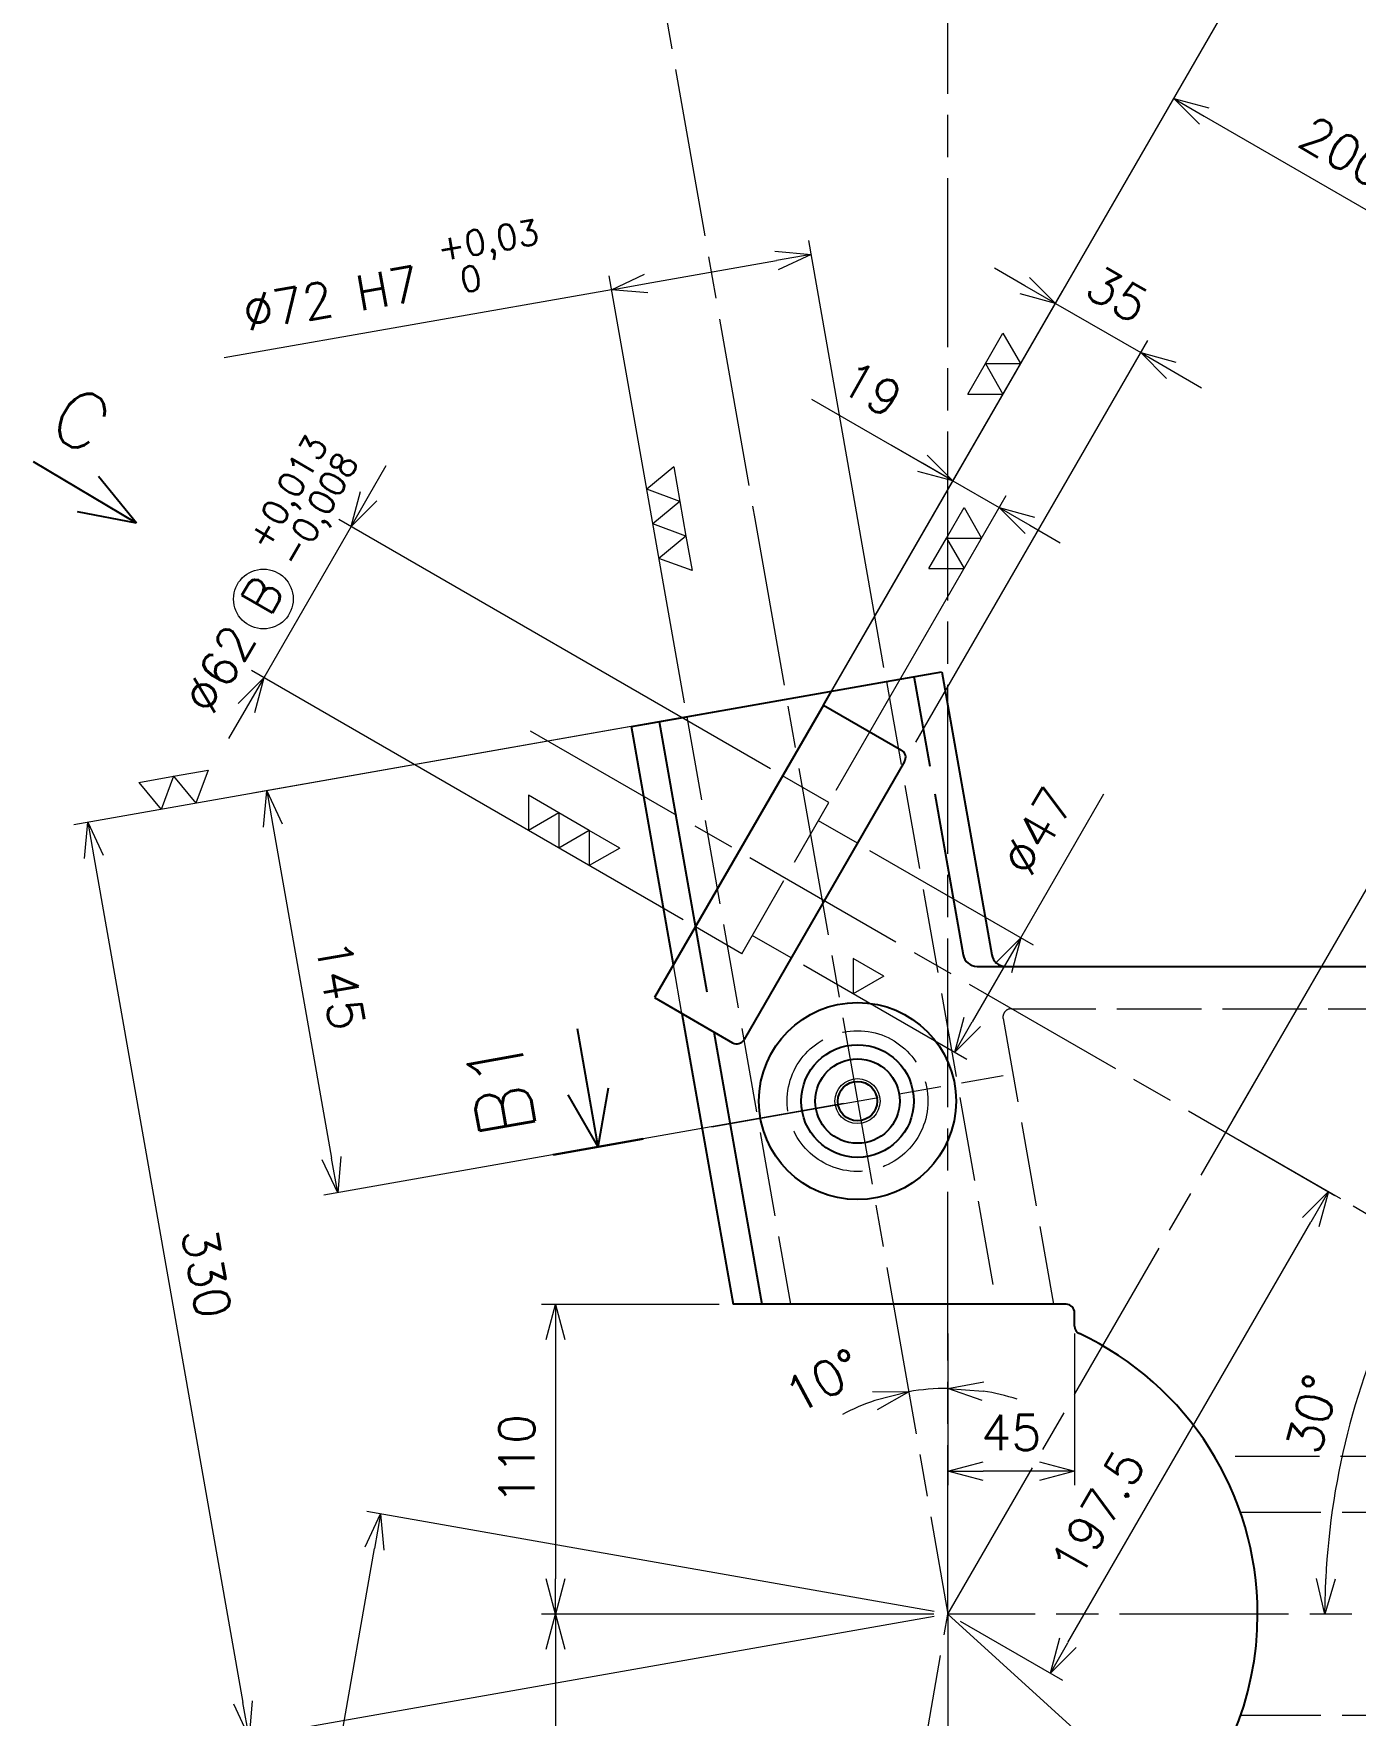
# Model space of a CAD drawing. Header units: millimetres. Extents: x 0 to 4205, y 0 to 2970.
# Drawn here: x 1727 to 2197, y 1604 to 2202 of the extents above; entities that cross this region are included whole.
import ezdxf

# ---------------------------------------------------------------- set-up
doc = ezdxf.new("R2010")
doc.units = ezdxf.units.MM
doc.header["$LTSCALE"] = 5
doc.linetypes.add('AM_ISO02W050', pattern=[7.5, 6, -1.5])
doc.linetypes.add('AM_ISO08W050', pattern=[18, 12, -1.5, 3, -1.5])
doc.layers.get('0').update_dxf_attribs({"lineweight": 0})
doc.layers.get('Defpoints').update_dxf_attribs({"lineweight": 0})
for name, color, linetype, lineweight in [('AM_0', 7, 'Continuous', 25), ('AM_3', 6, 'AM_ISO02W050', 13), ('AM_4', 4, 'Continuous', 13), ('AM_5', 3, 'Continuous', 13), ('AM_6', 2, 'Continuous', 13), ('AM_7', 4, 'AM_ISO08W050', 13), ('AM_BOR', 132, 'Continuous', 30)]:
    doc.layers.add(name, color=color, linetype=linetype, lineweight=lineweight)
doc.styles.get("Standard").update_dxf_attribs({"font": 'romans.shx', "bigfont": 'japanese.shx'})
doc.dimstyles.new('AM_JIS', dxfattribs={"dimtxt": 2.5, "dimasz": 2.5, "dimexe": 1, "dimexo": 1, "dimgap": 1.5, "dimtad": 3, "dimdec": 3, "dimdsep": 46, "dimtxsty": 'Standard', "dimblk": 'OPEN30', "dimcen": 0, "dimclrd": 256, "dimclre": 256, "dimclrt": 2, "dimadec": 0, "dimazin": 2, "dimtp": 0.1, "dimtm": 0.1, "dimtfac": 0.71, "dimtdec": 3, "dimtix": 1, "dimtmove": 0, "dimatfit": 3, "dimldrblk": 'OPEN30', "dimfxl": 1, "dimlwd": -1, "dimlwe": -1, "dimarcsym": 0})

# ---------------------------------------------------------------- blocks, each defined once
blk = doc.blocks.new('_Open30')
at = {"color": 0, "linetype": 'ByBlock', "lineweight": -2}
for p, q in [((-1, 0.268), (0, 0)), ((0, 0), (-1, -0.268)), ((0, 0), (-1, 0))]:
    blk.add_line(p, q, dxfattribs=at)
blk = doc.blocks.new('*D134')
at = {"layer": 'AM_5'}
for p, q in [((2047.13, 1641.27), (1845.6, 1676.81)), ((1803.2, 1407.58), (1848.35, 1663.63)), ((1997.64, 1360.6), (1796.11, 1396.14))]:
    blk.add_line(p, q, dxfattribs=at)
at = {"layer": 'Defpoints', "color": 0}
for p in [(1850.52, 1675.94), (2052.05, 1640.4), (2002.57, 1359.73)]:
    blk.add_point(p, dxfattribs=at)
at = {"layer": 'AM_5', "xscale": 12.5, "yscale": 12.5, "zscale": 12.5}
for p, rotation in [((1850.52, 1675.94), 80.000000001923), ((1801.03, 1395.27), 260.000000001923)]:
    blk.add_blockref('_Open30', p, dxfattribs=dict(at, rotation=rotation))
at = {"layer": 'AM_5', "color": 2, "insert": (1812.23, 1537.99), "char_height": 12.5, "attachment_point": 5, "rotation": 80}
blk.add_mtext('285', dxfattribs=at)
blk = doc.blocks.new('*D135')
at = {"layer": 'AM_5'}
for p, q in [((1989.83, 1964.52), (1741.58, 1920.75)), ((1748.68, 1909.31), (1801.64, 1608.94)), ((2047.13, 1639.53), (1798.88, 1595.76))]:
    blk.add_line(p, q, dxfattribs=at)
at = {"layer": 'Defpoints', "color": 0}
for p in [(1994.75, 1965.39), (2052.05, 1640.4), (1803.81, 1596.63)]:
    blk.add_point(p, dxfattribs=at)
at = {"layer": 'AM_5', "xscale": 12.5, "yscale": 12.5, "zscale": 12.5}
for p, rotation in [((1746.5, 1921.62), 100.000000001797), ((1803.81, 1596.63), 280.000000001797)]:
    blk.add_blockref('_Open30', p, dxfattribs=dict(at, rotation=rotation))
at = {"layer": 'AM_5', "color": 2, "insert": (1788.7, 1761.51), "char_height": 12.5, "attachment_point": 5, "rotation": 280}
blk.add_mtext('330', dxfattribs=at)
blk = doc.blocks.new('*D136')
at = {"layer": 'AM_5'}
for p, q in [((1989.83, 1964.52), (1805.19, 1931.96)), ((1812.28, 1920.52), (1833.12, 1802.35)), ((2015.01, 1821.72), (1830.36, 1789.17))]:
    blk.add_line(p, q, dxfattribs=at)
at = {"layer": 'Defpoints', "color": 0}
for p in [(1994.75, 1965.39), (2019.93, 1822.59), (1835.29, 1790.04)]:
    blk.add_point(p, dxfattribs=at)
at = {"layer": 'AM_5', "xscale": 12.5, "yscale": 12.5, "zscale": 12.5}
for p, rotation in [((1810.11, 1932.83), 100.000000000039), ((1835.29, 1790.04), 280.000000000039)]:
    blk.add_blockref('_Open30', p, dxfattribs=dict(at, rotation=rotation))
at = {"layer": 'AM_5', "color": 2, "insert": (1836.24, 1863.82), "char_height": 12.5, "attachment_point": 5, "rotation": 280}
blk.add_mtext('145', dxfattribs=at)
blk = doc.blocks.new('*D137')
at = {"layer": 'AM_5'}
for p, q in [((1970.8, 1750.4), (1907.64, 1750.4)), ((1912.64, 1737.9), (1912.64, 1652.9)), ((2047.05, 1640.4), (1907.64, 1640.4))]:
    blk.add_line(p, q, dxfattribs=at)
at = {"layer": 'Defpoints', "color": 0}
for p in [(1975.8, 1750.4), (1912.64, 1640.4), (2052.05, 1640.4)]:
    blk.add_point(p, dxfattribs=at)
at = {"layer": 'AM_5', "xscale": 12.5, "yscale": 12.5, "zscale": 12.5}
for p, rotation in [((1912.64, 1750.4), 90), ((1912.64, 1640.4), 270)]:
    blk.add_blockref('_Open30', p, dxfattribs=dict(at, rotation=rotation))
at = {"layer": 'AM_5', "color": 2, "insert": (1898.89, 1695.4), "char_height": 12.5, "attachment_point": 5, "rotation": 90}
blk.add_mtext('110', dxfattribs=at)
blk = doc.blocks.new('*D138')
at = {"layer": 'AM_5'}
for p, q in [((2047.05, 1640.4), (1907.64, 1640.4)), ((1912.64, 1627.9), (1912.64, 1542.9)), ((1970.8, 1530.4), (1907.64, 1530.4))]:
    blk.add_line(p, q, dxfattribs=at)
at = {"layer": 'Defpoints', "color": 0}
for p in [(2052.05, 1640.4), (1912.64, 1530.4), (1975.8, 1530.4)]:
    blk.add_point(p, dxfattribs=at)
at = {"layer": 'AM_5', "xscale": 12.5, "yscale": 12.5, "zscale": 12.5}
for p, rotation in [((1912.64, 1640.4), 90), ((1912.64, 1530.4), 270)]:
    blk.add_blockref('_Open30', p, dxfattribs=dict(at, rotation=rotation))
at = {"layer": 'AM_5', "color": 2, "insert": (1898.89, 1585.4), "char_height": 12.5, "attachment_point": 5, "rotation": 90}
blk.add_mtext('110', dxfattribs=at)
blk = doc.blocks.new('*D139')
at = {"layer": 'AM_5'}
for start, end in [(90, 100), (108.94386, 117.88771), (72.11229, 81.05614)]:
    blk.add_arc((2052.05, 1640.4), 80.16, start, end, dxfattribs=at)
at = {"layer": 'Defpoints', "color": 0}
for p in [(2052.05, 2318.22), (1983.46, 2029.4), (2047.39, 1720.43), (2052.05, 1640.4), (2052.05, 1640.4)]:
    blk.add_point(p, dxfattribs=at)
at = {"layer": 'AM_5', "xscale": 12.5, "yscale": 12.5, "zscale": 12.5}
for p, rotation in [((2038.14, 1719.34), 14.471928666452), ((2052.05, 1720.56), 175.528071333564)]:
    blk.add_blockref('_Open30', p, dxfattribs=dict(at, rotation=rotation))
at = {"layer": 'AM_5', "color": 2, "insert": (2007.72, 1723.19), "char_height": 12.5, "attachment_point": 5, "rotation": 28.16943}
blk.add_mtext('10%%d', dxfattribs=at)
blk = doc.blocks.new('*D140')
at = {"layer": 'AM_5'}
for start, end in [(241.63123, 250.81561), (279.18439, 288.36877), (260, 270)]:
    blk.add_arc((2052.05, 1640.4), 78.06, start, end, dxfattribs=at)
at = {"layer": 'Defpoints', "color": 0}
for p in [(2052.05, 1640.4), (2052.05, 1640.4), (2047.52, 1562.47), (1992.15, 1300.64), (2052.05, 1161.91)]:
    blk.add_point(p, dxfattribs=at)
at = {"layer": 'AM_5', "xscale": 12.5, "yscale": 12.5, "zscale": 12.5}
for p, rotation in [((2038.5, 1563.53), 345.407807238469), ((2052.05, 1562.34), 184.592192761391)]:
    blk.add_blockref('_Open30', p, dxfattribs=dict(at, rotation=rotation))
at = {"layer": 'AM_5', "color": 2, "insert": (2027.5, 1580.96), "char_height": 12.5, "attachment_point": 5, "rotation": 337.55349}
blk.add_mtext('10%%d', dxfattribs=at)
blk = doc.blocks.new('*D141')
at = {"layer": 'AM_5'}
for p, q in [((2155.14, 1808.94), (2191.51, 1787.94)), ((2094.68, 1630.23), (2180.93, 1779.62)), ((2056.39, 1637.9), (2092.76, 1616.9))]:
    blk.add_line(p, q, dxfattribs=at)
at = {"layer": 'Defpoints', "color": 0}
for p in [(2150.8, 1811.44), (2187.18, 1790.44), (2052.05, 1640.4)]:
    blk.add_point(p, dxfattribs=at)
at = {"layer": 'AM_5', "xscale": 12.5, "yscale": 12.5, "zscale": 12.5}
for p, rotation in [((2187.18, 1790.44), 60), ((2088.43, 1619.4), 240)]:
    blk.add_blockref('_Open30', p, dxfattribs=dict(at, rotation=rotation))
at = {"layer": 'AM_5', "color": 2, "insert": (2105.31, 1676.13), "char_height": 12.5, "attachment_point": 5, "rotation": 60}
blk.add_mtext('197.5', dxfattribs=at)
blk = doc.blocks.new('*D142')
at = {"layer": 'AM_5'}
for p, q in [((2052.05, 1640.4), (2133.38, 1566.34)), ((2195.53, 1509.75), (2142.63, 1557.92))]:
    blk.add_line(p, q, dxfattribs=at)
at = {"layer": 'Defpoints', "color": 0}
for p in [(2052.05, 1640.4), (2133.38, 1566.34)]:
    blk.add_point(p, dxfattribs=at)
at = {"layer": 'AM_5', "xscale": 12.5, "yscale": 12.5, "zscale": 12.5, "rotation": 137.676745935619}
blk.add_blockref('_Open30', (2133.38, 1566.34), dxfattribs=at)
at = {"layer": 'AM_5', "color": 2, "insert": (2182.95, 1539.79), "char_height": 12.5, "attachment_point": 5, "rotation": 317.67675}
blk.add_mtext('R110', dxfattribs=at)
blk = doc.blocks.new('*D145')
at = {"layer": 'AM_5'}
for p, q in [((2447.05, 1635.4), (2447.05, 1336.21)), ((2092.05, 1407.4), (2092.05, 1336.21)), ((2434.55, 1341.21), (2104.55, 1341.21))]:
    blk.add_line(p, q, dxfattribs=at)
at = {"layer": 'Defpoints', "color": 0}
for p in [(2447.05, 1640.4), (2092.05, 1412.4), (2092.05, 1341.21)]:
    blk.add_point(p, dxfattribs=at)
at = {"layer": 'AM_5', "xscale": 12.5, "yscale": 12.5, "zscale": 12.5, "rotation": 180}
blk.add_blockref('_Open30', (2092.05, 1341.21), dxfattribs=at)
at = {"layer": 'AM_5', "xscale": 12.5, "yscale": 12.5, "zscale": 12.5}
blk.add_blockref('_Open30', (2447.05, 1341.21), dxfattribs=at)
at = {"layer": 'AM_5', "color": 2, "insert": (2269.55, 1358.23), "char_height": 12.5, "attachment_point": 5}
blk.add_mtext('(355)', dxfattribs=at)
blk = doc.blocks.new('*D154')
at = {"layer": 'AM_5'}
for p, q in [((2052.05, 2313.22), (2052.05, 2288.26)), ((2212.05, 1875.4), (2212.05, 2298.26)), ((2064.55, 2293.26), (2199.55, 2293.26))]:
    blk.add_line(p, q, dxfattribs=at)
at = {"layer": 'Defpoints', "color": 0}
for p in [(2052.05, 2318.22), (2212.05, 2293.26), (2212.05, 1870.4)]:
    blk.add_point(p, dxfattribs=at)
at = {"layer": 'AM_5', "xscale": 12.5, "yscale": 12.5, "zscale": 12.5, "rotation": 180}
blk.add_blockref('_Open30', (2052.05, 2293.26), dxfattribs=at)
at = {"layer": 'AM_5', "xscale": 12.5, "yscale": 12.5, "zscale": 12.5}
blk.add_blockref('_Open30', (2212.05, 2293.26), dxfattribs=at)
at = {"layer": 'AM_5', "color": 2, "insert": (2132.05, 2307.01), "char_height": 12.5, "attachment_point": 5}
blk.add_mtext('160', dxfattribs=at)
blk = doc.blocks.new('*D157')
at = {"layer": 'AM_5'}
for p, q in [((2079.39, 2112.19), (2068.57, 2118.44)), ((2010.34, 1967.6), (2092.72, 2110.27)), ((2090.22, 2105.94), (2120.53, 2088.44)), ((2040.65, 1950.1), (2123.03, 2092.77)), ((2131.35, 2082.19), (2142.18, 2075.94))]:
    blk.add_line(p, q, dxfattribs=at)
at = {"layer": 'Defpoints', "color": 0}
for p in [(2120.53, 2088.44), (2007.84, 1963.27), (2038.15, 1945.77)]:
    blk.add_point(p, dxfattribs=at)
at = {"layer": 'AM_5', "xscale": 12.5, "yscale": 12.5, "zscale": 12.5}
for p, rotation in [((2090.22, 2105.94), 329.999999998678), ((2120.53, 2088.44), 149.999999998678)]:
    blk.add_blockref('_Open30', p, dxfattribs=dict(at, rotation=rotation))
at = {"layer": 'AM_5', "color": 2, "insert": (2112.25, 2109.1), "char_height": 12.5, "attachment_point": 5, "rotation": 330}
blk.add_mtext('35', dxfattribs=at)
blk = doc.blocks.new('*D158')
at = {"layer": 'AM_5'}
for p, q in [((2053.83, 2042.91), (2003.72, 2071.84)), ((2043, 2049.16), (2032.18, 2055.41)), ((1995.84, 1942.48), (2056.33, 2047.24)), ((2012.29, 1932.98), (2072.78, 2037.74)), ((2053.83, 2042.91), (2070.28, 2033.41)), ((2081.11, 2027.16), (2091.93, 2020.91))]:
    blk.add_line(p, q, dxfattribs=at)
at = {"layer": 'Defpoints', "color": 0}
for p in [(2070.28, 2033.41), (1993.34, 1938.15), (2009.79, 1928.65)]:
    blk.add_point(p, dxfattribs=at)
at = {"layer": 'AM_5', "xscale": 12.5, "yscale": 12.5, "zscale": 12.5}
for p, rotation in [((2053.83, 2042.91), 330.000000000047), ((2070.28, 2033.41), 150.000000000047)]:
    blk.add_blockref('_Open30', p, dxfattribs=dict(at, rotation=rotation))
at = {"layer": 'AM_5', "color": 2, "insert": (2024.82, 2075.54), "char_height": 12.5, "attachment_point": 5, "rotation": 330}
blk.add_mtext('19', dxfattribs=at)
blk = doc.blocks.new('*D161')
at = {"layer": 'AM_5'}
for p, q in [((1980.34, 1915.63), (2134.74, 2183.06)), ((2143.06, 2172.48), (2294.38, 2085.11)), ((2153.3, 1815.77), (2307.7, 2083.19))]:
    blk.add_line(p, q, dxfattribs=at)
at = {"layer": 'Defpoints', "color": 0}
for p in [(2305.2, 2078.86), (1977.84, 1911.3), (2150.8, 1811.44)]:
    blk.add_point(p, dxfattribs=at)
at = {"layer": 'AM_5', "xscale": 12.5, "yscale": 12.5, "zscale": 12.5}
for p, rotation in [((2132.24, 2178.73), 149.999999998689), ((2305.2, 2078.86), 329.999999998689)]:
    blk.add_blockref('_Open30', p, dxfattribs=dict(at, rotation=rotation))
at = {"layer": 'AM_5', "color": 2, "insert": (2225.59, 2140.7), "char_height": 12.5, "attachment_point": 5, "rotation": 330}
blk.add_mtext('200.17%%p0.05', dxfattribs=at)
blk = doc.blocks.new('*D162')
at = {"layer": 'AM_5'}
for p, q in [((2153.3, 1815.77), (2307.7, 2083.19)), ((2316.03, 2072.61), (2489.09, 1972.7)), ((2348.02, 1703.36), (2502.41, 1970.78))]:
    blk.add_line(p, q, dxfattribs=at)
at = {"layer": 'Defpoints', "color": 0}
for p in [(2499.91, 1966.45), (2150.8, 1811.44), (2345.52, 1699.03)]:
    blk.add_point(p, dxfattribs=at)
at = {"layer": 'AM_5', "xscale": 12.5, "yscale": 12.5, "zscale": 12.5}
for p, rotation in [((2305.2, 2078.86), 149.999999980557), ((2499.91, 1966.45), 329.999999980557)]:
    blk.add_blockref('_Open30', p, dxfattribs=dict(at, rotation=rotation))
at = {"layer": 'AM_5', "color": 2, "insert": (2409.43, 2034.56), "char_height": 12.5, "attachment_point": 5, "rotation": 330}
blk.add_mtext('224.83%%p0.05', dxfattribs=at)
blk = doc.blocks.new('*D163')
at = {"layer": 'AM_5'}
for p, q in [((1980.34, 1915.63), (2178.07, 2258.12)), ((2186.4, 2247.54), (2532.43, 2047.76)), ((2348.02, 1703.36), (2545.75, 2045.84))]:
    blk.add_line(p, q, dxfattribs=at)
at = {"layer": 'Defpoints', "color": 0}
for p in [(2543.25, 2041.51), (1977.84, 1911.3), (2345.52, 1699.03)]:
    blk.add_point(p, dxfattribs=at)
at = {"layer": 'AM_5', "xscale": 12.5, "yscale": 12.5, "zscale": 12.5}
for p, rotation in [((2175.57, 2253.79), 149.999999989087), ((2543.25, 2041.51), 329.999999989087)]:
    blk.add_blockref('_Open30', p, dxfattribs=dict(at, rotation=rotation))
at = {"layer": 'AM_5', "color": 2, "insert": (2412.63, 2132.8), "char_height": 12.5, "attachment_point": 5, "rotation": 330}
blk.add_mtext('425', dxfattribs=at)
blk = doc.blocks.new('*D164')
at = {"layer": 'AM_5'}
for p, q in [((2077.95, 1880.64), (2107.48, 1931.78)), ((2024.23, 1911.66), (2082.28, 1878.14)), ((2000.73, 1870.95), (2058.78, 1837.44)), ((2071.7, 1869.81), (2060.7, 1850.76))]:
    blk.add_line(p, q, dxfattribs=at)
at = {"layer": 'Defpoints', "color": 0}
for p in [(2019.9, 1914.16), (1996.4, 1873.45), (2054.45, 1839.94)]:
    blk.add_point(p, dxfattribs=at)
at = {"layer": 'AM_5', "xscale": 12.5, "yscale": 12.5, "zscale": 12.5}
for p, rotation in [((2077.95, 1880.64), 59.999999997053), ((2054.45, 1839.94), 239.999999997053)]:
    blk.add_blockref('_Open30', p, dxfattribs=dict(at, rotation=rotation))
at = {"layer": 'AM_5', "color": 2, "insert": (2083.93, 1918.5), "char_height": 12.5, "attachment_point": 5, "rotation": 60}
blk.add_mtext('%%c47', dxfattribs=at)
blk = doc.blocks.new('*D166')
at = {"layer": 'AM_5'}
for p, q in [((2029.34, 1976.57), (2002.59, 2128.23)), ((1944.86, 2112.98), (1991.15, 2121.14)), ((1958.43, 1964.06), (1931.69, 2115.73)), ((1932.55, 2110.81), (1794.96, 2086.55))]:
    blk.add_line(p, q, dxfattribs=at)
at = {"layer": 'Defpoints', "color": 0}
for p in [(2003.46, 2123.31), (2030.2, 1971.64), (1959.3, 1959.14)]:
    blk.add_point(p, dxfattribs=at)
at = {"layer": 'AM_5', "xscale": 12.5, "yscale": 12.5, "zscale": 12.5}
for p, rotation in [((2003.46, 2123.31), 10.00000000017), ((1932.55, 2110.81), 190.00000000017)]:
    blk.add_blockref('_Open30', p, dxfattribs=dict(at, rotation=rotation))
at = {"layer": 'AM_5', "color": 2, "insert": (1854.36, 2116.01), "char_height": 12.5, "attachment_point": 5, "rotation": 10}
blk.add_mtext('%%c72\\C7;{ H7 \\H0.71x\\S+0,03^  0;}', dxfattribs=at)
blk = doc.blocks.new('*D168')
at = {"layer": 'AM_5'}
for p, q in [((2052.05, 1740.05), (2052.05, 1686.14)), ((2097.05, 1740.05), (2097.05, 1686.14)), ((2084.55, 1691.14), (2064.55, 1691.14))]:
    blk.add_line(p, q, dxfattribs=at)
at = {"layer": 'Defpoints', "color": 0}
for p in [(2052.05, 1745.05), (2097.05, 1745.05), (2052.05, 1691.14)]:
    blk.add_point(p, dxfattribs=at)
at = {"layer": 'AM_5', "xscale": 12.5, "yscale": 12.5, "zscale": 12.5, "rotation": 180}
blk.add_blockref('_Open30', (2052.05, 1691.14), dxfattribs=at)
at = {"layer": 'AM_5', "xscale": 12.5, "yscale": 12.5, "zscale": 12.5}
blk.add_blockref('_Open30', (2097.05, 1691.14), dxfattribs=at)
at = {"layer": 'AM_5', "color": 2, "insert": (2074.55, 1704.89), "char_height": 12.5, "attachment_point": 5}
blk.add_mtext('45', dxfattribs=at)
blk = doc.blocks.new('*D169')
at = {"layer": 'AM_5'}
blk.add_arc((2447.05, 1640.4), 261.09, 152.7434, 177.2566, dxfattribs=at)
at = {"layer": 'Defpoints', "color": 0}
for p in [(1903.69, 1954.12), (2201.71, 1729.7), (2052.05, 1640.4), (2533.05, 1640.4), (2481.54, 1620.49)]:
    blk.add_point(p, dxfattribs=at)
at = {"layer": 'AM_5', "xscale": 12.5, "yscale": 12.5, "zscale": 12.5}
for p, rotation in [((2220.95, 1770.95), 61.371699649428), ((2185.97, 1640.4), 268.628300349249)]:
    blk.add_blockref('_Open30', p, dxfattribs=dict(at, rotation=rotation))
at = {"layer": 'AM_5', "color": 2, "insert": (2181.58, 1711.54), "char_height": 12.5, "attachment_point": 5, "rotation": 75}
blk.add_mtext('30%%d', dxfattribs=at)
blk = doc.blocks.new('*D170')
at = {"layer": 'AM_5'}
for p, q in [((2052.05, 2323.22), (2052.05, 2374.32)), ((2372.05, 1701.4), (2372.05, 2374.32)), ((2064.55, 2369.32), (2359.55, 2369.32))]:
    blk.add_line(p, q, dxfattribs=at)
at = {"layer": 'Defpoints', "color": 0}
for p in [(2372.05, 2369.32), (2052.05, 2318.22), (2372.05, 1696.4)]:
    blk.add_point(p, dxfattribs=at)
at = {"layer": 'AM_5', "xscale": 12.5, "yscale": 12.5, "zscale": 12.5, "rotation": 180}
blk.add_blockref('_Open30', (2052.05, 2369.32), dxfattribs=at)
at = {"layer": 'AM_5', "xscale": 12.5, "yscale": 12.5, "zscale": 12.5}
blk.add_blockref('_Open30', (2372.05, 2369.32), dxfattribs=at)
at = {"layer": 'AM_5', "color": 2, "insert": (2212.05, 2383.07), "char_height": 12.5, "attachment_point": 5}
blk.add_mtext('320', dxfattribs=at)
blk = doc.blocks.new('*D171')
at = {"layer": 'AM_5'}
for p, q in [((1846.27, 2037.5), (1852.52, 2048.32)), ((1840.02, 2026.67), (1809.02, 1972.98)), ((1989.01, 1940.65), (1835.69, 2029.17)), ((1958.01, 1886.96), (1804.69, 1975.48)), ((1802.77, 1962.15), (1796.52, 1951.33))]:
    blk.add_line(p, q, dxfattribs=at)
at = {"layer": 'Defpoints', "color": 0}
for p in [(1809.02, 1972.98), (1993.34, 1938.15), (1962.34, 1884.46)]:
    blk.add_point(p, dxfattribs=at)
at = {"layer": 'AM_5', "xscale": 12.5, "yscale": 12.5, "zscale": 12.5}
for p, rotation in [((1840.02, 2026.67), 240.000000000047), ((1809.02, 1972.98), 60.000000000047)]:
    blk.add_blockref('_Open30', p, dxfattribs=dict(at, rotation=rotation))
at = {"layer": 'AM_5', "color": 2, "insert": (1807.59, 2009.6), "char_height": 12.5, "attachment_point": 5, "rotation": 60}
blk.add_mtext('%%c62 B {\\C7;{\\H0.71x\\S+0,013^ -0,008;}}', dxfattribs=at)

msp = doc.modelspace()

# ---------------------------------------------------------------- linework, layer by layer
at = {"layer": 'AM_0'}
for p, q in [((1763.7504, 2027.9034), (1727.2675, 2049.7035)), ((1763.7504, 2027.9034), (1750.3159, 2044.4111)), ((1763.7504, 2027.9034), (1742.8481, 2031.9135)), ((1939.6018, 1955.6654), (2030.2041, 1971.641)), ((2030.2041, 1971.641), (2049.9003, 1975.114)), ((2030.2041, 1971.641), (2049.9003, 1975.114)), ((2045.6882, 1941.4144), (2040.0522, 1973.3775)), ((2049.9003, 1975.114), (2067.6351, 1874.5349)), ((2007.8405, 1963.2658), (2010.6893, 1968.2)), ((2007.8405, 1963.2658), (1947.8405, 1859.3427)), ((2007.8405, 1963.2658), (2035.5533, 1947.2658)), ((1939.6018, 1955.6654), (1959.298, 1959.1384)), ((1954.54, 1870.9467), (1939.6018, 1955.6654)), ((1949.4499, 1957.4019), (1966.3708, 1861.4383)), ((2036.6513, 1943.1677), (1979.6513, 1844.4408)), ((2047.3893, 1931.7664), (2057.4808, 1874.5349)), ((2062.4049, 1870.4031), (2072.5591, 1870.4031)), ((2072.5591, 1870.4031), (2212.0549, 1870.4031)), ((1947.8405, 1859.3427), (1975.5533, 1843.3427)), ((1957.5773, 1853.7211), (1975.7951, 1750.4031)), ((1927.7928, 1806.3463), (1920.4128, 1848.2006)), ((1968.8825, 1847.1941), (1985.9493, 1750.4031)), ((1927.7928, 1806.3463), (1917.151, 1824.7784)), ((1927.7928, 1806.3463), (1931.4887, 1827.3065)), ((2094.0549, 1750.4031), (1975.7951, 1750.4031)), ((2097.0549, 1742.7017), (2097.0549, 1747.4031))]:
    msp.add_line(p, q, dxfattribs=at)
for radius in [35, 20, 15, 7]:
    msp.add_circle((2019.93, 1822.5926), radius, dxfattribs=at)
for centre, radius, start, end in [((2034.0533, 1944.6677), 3, 330, 60), ((2062.4049, 1875.4031), 5, 190, 270), ((2072.5591, 1875.4031), 5, 190, 270), ((1977.0533, 1845.9408), 3, 240, 330), ((2094.0549, 1747.4031), 3, 0, 90), ((2100.0549, 1742.7017), 3, 180, 244.8633395), ((2052.0549, 1640.4031), 110, 0, 64.8633395), ((2052.0549, 1640.4031), 110, 270, 0)]:
    msp.add_arc(centre, radius, start, end, dxfattribs=at)
at = {"layer": 'AM_3'}
for p, q in [((2030.2041, 1971.641), (2069.2143, 1750.4031)), ((1959.298, 1959.1384), (1996.1036, 1750.4031)), ((2009.7949, 1928.651), (1993.3405, 1938.151)), ((1978.7949, 1874.9575), (2009.7949, 1928.651)), ((2019.9013, 1914.1558), (2006.0449, 1922.1558)), ((1978.7949, 1874.9575), (1962.3405, 1884.4575)), ((1996.4013, 1873.4526), (1982.5449, 1881.4526)), ((1957.5773, 1853.7211), (1954.54, 1870.9467)), ((2071.6294, 1851.8822), (2089.5229, 1750.4031)), ((2074.5838, 1855.4031), (2204.5991, 1855.4031)), ((2334.0549, 1696.4031), (2146.7333, 1696.4031)), ((2372.0549, 1676.4031), (2155.9972, 1676.4031)), ((2372.0549, 1604.4031), (2155.9972, 1604.4031))]:
    msp.add_line(p, q, dxfattribs=at)
msp.add_circle((2019.93, 1822.5926), 25, dxfattribs=at)
msp.add_arc((2074.5838, 1852.4031), 3, 90, 190, dxfattribs=at)
at = {"layer": 'AM_4'}
msp.add_circle((2019.93, 1822.5926), 8, dxfattribs=at)
at = {"layer": 'AM_5'}
for p, q in [((2065.3545, 2084.5337), (2071.6045, 2095.359)), ((2071.6045, 2095.359), (2077.8545, 2084.5337)), ((2059.1045, 2073.7083), (2065.3545, 2084.5337)), ((2065.3545, 2084.5337), (2071.6045, 2073.7083)), ((2065.3545, 2084.5337), (2077.8545, 2084.5337)), ((2059.1045, 2073.7083), (2071.6045, 2073.7083)), ((1954.6336, 2047.9316), (1945.0581, 2039.8968)), ((1954.6336, 2047.9316), (1956.8042, 2035.6215)), ((1956.8042, 2035.6215), (1945.0581, 2039.8968)), ((1956.8042, 2035.6215), (1947.2287, 2027.5867)), ((1956.8042, 2035.6215), (1958.9748, 2023.3114)), ((2051.5301, 2022.5892), (2057.7801, 2033.4145)), ((2057.7801, 2033.4145), (2064.0301, 2022.5892)), ((1958.9748, 2023.3114), (1947.2287, 2027.5867)), ((1958.9748, 2023.3114), (1949.3993, 2015.2766)), ((1958.9748, 2023.3114), (1961.1454, 2011.0013)), ((2045.2801, 2011.7638), (2051.5301, 2022.5892)), ((2051.5301, 2022.5892), (2057.7801, 2011.7638)), ((2051.5301, 2022.5892), (2064.0301, 2022.5892)), ((1961.1454, 2011.0013), (1949.3993, 2015.2766)), ((2045.2801, 2011.7638), (2057.7801, 2011.7638)), ((1764.5884, 1935.7981), (1776.8985, 1937.9687)), ((1764.5884, 1935.7981), (1772.6233, 1926.2226)), ((1776.8985, 1937.9687), (1772.6233, 1926.2226)), ((1776.8985, 1937.9687), (1789.2086, 1940.1393)), ((1776.8985, 1937.9687), (1784.9334, 1928.3932)), ((1789.2086, 1940.1393), (1784.9334, 1928.3932)), ((1913.8253, 1924.9677), (1902.9999, 1931.2177)), ((1902.9999, 1931.2177), (1902.9999, 1918.7177)), ((1913.8253, 1924.9677), (1902.9999, 1918.7177)), ((1924.6506, 1918.7177), (1913.8253, 1924.9677)), ((1913.8253, 1924.9677), (1913.8253, 1912.4677)), ((1924.6506, 1918.7177), (1913.8253, 1912.4677)), ((1935.4759, 1912.4677), (1924.6506, 1918.7177)), ((1924.6506, 1918.7177), (1924.6506, 1906.2177)), ((1935.4759, 1912.4677), (1924.6506, 1906.2177)), ((2029.2307, 1866.9986), (2018.4054, 1873.2486)), ((2018.4054, 1873.2486), (2018.4054, 1860.7486)), ((2029.2307, 1866.9986), (2018.4054, 1860.7486))]:
    msp.add_line(p, q, dxfattribs=at)
at = {"layer": 'AM_6'}
msp.add_circle((1808.8901, 2000.9306), 10.6026, dxfattribs=at)
at = {"layer": 'AM_7'}
for p, q in [((1908.439, 2454.8894), (1983.4639, 2029.4022)), ((2052.0549, 1640.4031), (2052.0549, 2318.2216)), ((1983.4639, 2029.4022), (2052.0549, 1640.4031)), ((1903.6853, 1954.1177), (2481.5393, 1620.4936)), ((2052.0549, 1640.4031), (2167.1206, 1839.7027)), ((1968.2276, 1813.476), (2071.6324, 1831.7091)), ((1992.1463, 1300.6445), (2052.0549, 1640.4031)), ((2533.0549, 1640.4031), (2052.0549, 1640.4031)), ((2052.0549, 1640.4031), (2052.0549, 1161.9091))]:
    msp.add_line(p, q, dxfattribs=at)
at = {"layer": 'AM_BOR'}
msp.add_line((1911.7897, 1803.5245), (1943.7959, 1809.1681), dxfattribs=at)

# ---------------------------------------------------------------- texts
at = {"layer": 'AM_0', "char_height": 20, "attachment_point": 1}
for s, insert, rotation in [('C', (1741.557, 2077.7502), 329.1399514), ('B1', (1886.2203, 1808.5984), 100)]:
    msp.add_mtext_dynamic_manual_height_columns(s, width=22.450743, gutter_width=20, heights=[0], dxfattribs=dict(at, insert=insert, rotation=rotation))

# ---------------------------------------------------------------- dimensions: what is measured, and where the dimension line sits
at = {"layer": 'AM_5'}
for base, p2, picture, middle in [((2372.0549, 2369.3249), (2372.0549, 1696.4031), '*D170', (2212.0549, 2383.0749)), ((2212.0549, 2293.2614), (2212.0549, 1870.4031), '*D154', (2132.0549, 2307.0114))]:
    dim = msp.add_linear_dim(base=base, p1=(2052.0549, 2318.2216), p2=p2, dimstyle='AM_JIS', override={"dimscale": 5}, dxfattribs=at)
    dim.commit()
    dim.dimension.update_dxf_attribs({"geometry": picture, "text_midpoint": middle})
for base, line1, line2, picture, middle in [((2047.3941, 1720.4259), ((1983.4639, 2029.4022), (2052.0549, 1640.4031)), ((2052.0549, 1640.4031), (2052.0549, 2318.2216)), '*D139', (2014.2137, 1711.0672)), ((2047.516, 1562.4718), ((1992.1463, 1300.6445), (2052.0549, 1640.4031)), ((2052.0549, 1640.4031), (2052.0549, 1161.9091)), '*D140', (2022.2487, 1568.2541))]:
    dim = msp.add_angular_dim_2l(base=base, line1=line1, line2=line2, dimstyle='AM_JIS', override={"dimscale": 5}, dxfattribs=at)
    dim.commit()
    dim.dimension.update_dxf_attribs({"geometry": picture, "text_midpoint": middle, "dimtype": 162})
for base, p1, p2, angle, override, picture, middle in [((2543.2506, 2041.5123), (1977.8405, 1911.3042), (2345.5164, 1699.0265), 330, {"dimscale": 5, "dimdec": 0}, '*D163', (2405.7522, 2120.8971)), ((2120.5271, 2088.4448), (2007.8405, 1963.2658), (2038.1513, 1945.7658), 330, {"dimscale": 5}, '*D157', (2105.3717, 2097.1948)), ((2070.2801, 2033.4145), (1993.3405, 1938.151), (2009.7949, 1928.651), 330, {"dimscale": 5}, '*D158', (2017.9475, 2063.6288)), ((2187.1811, 1790.4414), (2052.0549, 1640.4031), (2150.8049, 1811.4432), 60, {"dimscale": 5}, '*D141', (2117.214, 1669.255))]:
    dim = msp.add_linear_dim(base=base, p1=p1, p2=p2, angle=angle, dimstyle='AM_JIS', override=override, dxfattribs=at)
    dim.commit()
    dim.dimension.update_dxf_attribs({"geometry": picture, "text_midpoint": middle, "dimtype": 161})
for p1, p2, distance, text, override, picture, middle in [((1977.8405, 1911.3042), (2150.8049, 1811.4432), 308.7912, '200.17%%p0.05', {"dimscale": 5, "dimpost": ''}, '*D161', (2225.5933, 2140.7026)), ((2150.8049, 1811.4432), (2345.5164, 1699.0265), 308.7912, '224.83%%p0.05', {"dimscale": 5, "dimpost": ''}, '*D162', (2409.4313, 2034.5637)), ((1993.3405, 1938.151), (1962.3405, 1884.4575), -177.0411, '%%c<> B {\\C7;{\\H0.71x\\S+0,013^ -0,008;}}', {"dimscale": 5, "dimpost": '<>', "dimtol": 0, "dimlim": 0, "dimtp": 0.013, "dimtm": 0.008, "dimtdec": 3}, '*D171', (1807.5922, 2009.5971))]:
    dim = msp.add_aligned_dim(p1=p1, p2=p2, distance=distance, text=text, dimstyle='AM_JIS', override=override, dxfattribs=at)
    dim.commit()
    dim.dimension.update_dxf_attribs({"geometry": picture, "text_midpoint": middle})
for base, p1, p2, angle, text, override, picture, middle in [((2003.4608, 2123.3098), (1959.298, 1959.1384), (2030.2041, 1971.641), 10, '%%c<>\\C7;{ H7 \\H0.71x\\S+0,03^  0;}', {"dimscale": 5, "dimpost": '<>', "dimtol": 0, "dimlim": 0}, '*D166', (1857.6038, 2097.5913)), ((2054.452, 1839.9371), (2019.9013, 1914.1558), (1996.4013, 1873.4526), 240, '%%c<>', {"dimscale": 5, "dimpost": '<>'}, '*D164', (2095.8389, 1911.6213))]:
    dim = msp.add_linear_dim(base=base, p1=p1, p2=p2, angle=angle, text=text, dimstyle='AM_JIS', override=override, dxfattribs=at)
    dim.commit()
    dim.dimension.update_dxf_attribs({"geometry": picture, "text_midpoint": middle, "dimtype": 161})
for p1, p2, distance, picture, middle in [((1994.751, 1965.3897), (2052.0549, 1640.4031), -252.0756, '*D135', (1788.698, 1761.5116)), ((1994.751, 1965.3897), (2019.93, 1822.5926), -187.4895, '*D136', (1836.2405, 1863.8216)), ((2097.0549, 1745.0524), (2052.0549, 1745.0524), 53.9144, '*D168', (2074.5549, 1704.888)), ((2002.5652, 1359.7329), (2052.0549, 1640.4031), 204.6438, '*D134', (1812.2341, 1537.9917))]:
    dim = msp.add_aligned_dim(p1=p1, p2=p2, distance=distance, dimstyle='AM_JIS', override={"dimscale": 5}, dxfattribs=at)
    dim.commit()
    dim.dimension.update_dxf_attribs({"geometry": picture, "text_midpoint": middle})
dim = msp.add_angular_dim_2l(base=(2201.7135, 1729.7001), line1=((2533.0549, 1640.4031), (2052.0549, 1640.4031)), line2=((1903.6853, 1954.1177), (2481.5393, 1620.4936)), dimstyle='AM_JIS', override={"dimscale": 5}, dxfattribs=at)
dim.commit()
dim.dimension.update_dxf_attribs({"geometry": '*D169', "text_midpoint": (2181.5829, 1711.5362)})
for base, p1, p2, picture, middle in [((1912.6353, 1640.4031), (1975.7951, 1750.4031), (2052.0549, 1640.4031), '*D137', (1898.8853, 1695.4031)), ((1912.6353, 1530.4031), (2052.0549, 1640.4031), (1975.7951, 1530.4031), '*D138', (1898.8853, 1585.4031))]:
    dim = msp.add_linear_dim(base=base, p1=p1, p2=p2, angle=90, dimstyle='AM_JIS', override={"dimscale": 5}, dxfattribs=at)
    dim.commit()
    dim.dimension.update_dxf_attribs({"geometry": picture, "text_midpoint": middle})
dim = msp.add_radius_dim(center=(2052.0549, 1640.4031), mpoint=(2133.3843, 1566.3387), dimstyle='AM_JIS', override={"dimscale": 5}, dxfattribs=at)
dim.commit()
dim.dimension.update_dxf_attribs({"geometry": '*D142', "text_midpoint": (2182.955, 1539.7933)})
dim = msp.add_linear_dim(base=(2092.0549, 1341.211), p1=(2447.0549, 1640.4031), p2=(2092.0549, 1412.4031), text='(<>)', dimstyle='AM_JIS', override={"dimscale": 5, "dimpost": '<>'}, dxfattribs=at)
dim.commit()
dim.dimension.update_dxf_attribs({"geometry": '*D145', "text_midpoint": (2269.5549, 1358.2348)})

doc.saveas('drawing.dxf')
